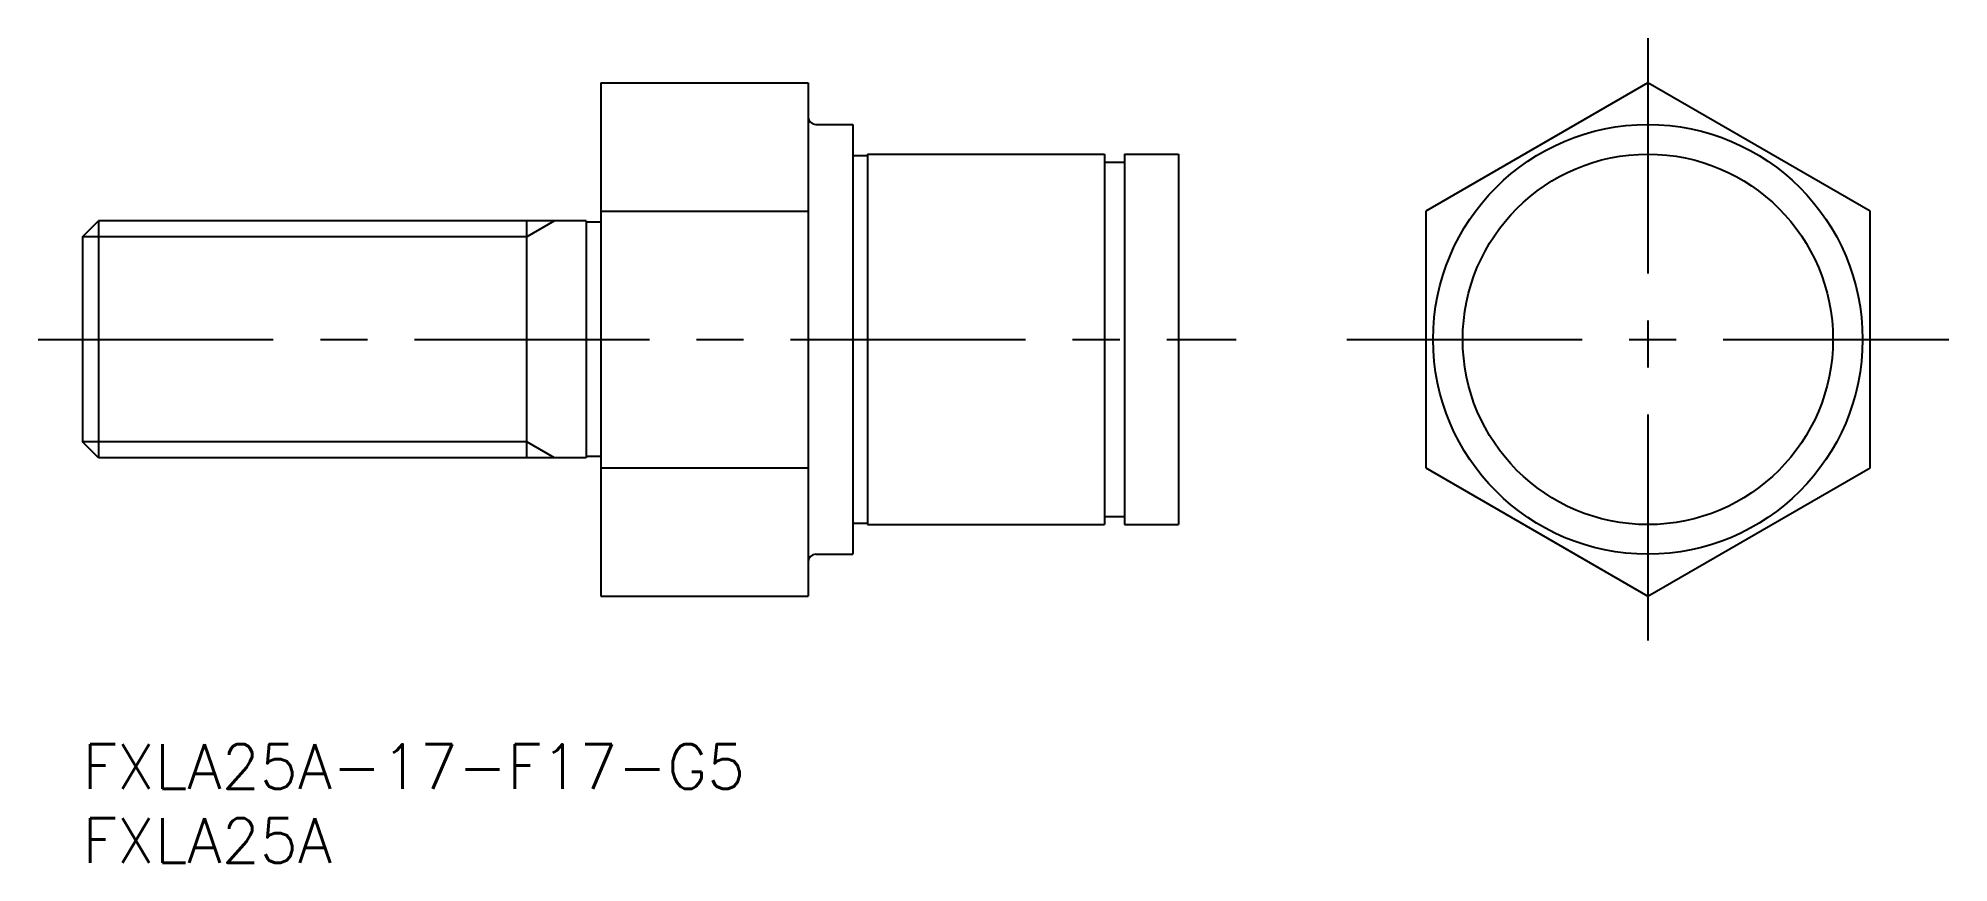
# Model space of a CAD drawing. Extents: x -3 to 126, y -8 to 48.
import ezdxf

# ---------------------------------------------------------------- set-up
doc = ezdxf.new("R2010")
doc.units = 0
doc.header["$LTSCALE"] = 0.5
doc.linetypes.add('CENTER', pattern=[50.8, 31.75, -6.35, 6.35, -6.35])
for name, color, linetype in [('MSM_CENTER', 1, 'CENTER'), ('MSM_CONTINUOUS', 7, 'CONTINUOUS'), ('MSM_NARROW', 5, 'CONTINUOUS'), ('MSM_PART_NUMBER', 7, 'CONTINUOUS')]:
    doc.layers.add(name, color=color, linetype=linetype)
doc.styles.get("Standard").update_dxf_attribs({"font": 'txt.shx', "height": 3, "bigfont": 'bigfont.shx'})

# ---------------------------------------------------------------- blocks, each defined once
blk = doc.blocks.new('*U11')
at = {"layer": 'MSM_PART_NUMBER'}
blk.add_text('FXLA25A-17-F17-G5', height=3, dxfattribs=at).set_placement((0, -3))
blk = doc.blocks.new('*U12')
at = {"layer": 'MSM_PART_NUMBER'}
blk.add_text('FXLA25A', height=3, dxfattribs=at).set_placement((0, -8))

msp = doc.modelspace()

# ---------------------------------------------------------------- linework, layer by layer
at = {"layer": 'MSM_CENTER'}
for p, q in [((105.69, 47.64), (105.69, 7)), ((-3, 27.32), (77.89, 27.32)), ((85.37, 27.32), (126.01, 27.32))]:
    msp.add_line(p, q, dxfattribs=at)
at = {"layer": 'MSM_CONTINUOUS'}
for p, q in [((35, 44.64), (35, 10)), ((35, 44.64), (49, 44.64)), ((49, 44.64), (49, 10)), ((105.69, 44.64), (90.69, 35.98)), ((120.69, 35.98), (105.69, 44.64)), ((49.5, 41.82), (52, 41.82)), ((52, 41.82), (52, 12.82)), ((52, 39.72), (53, 39.72)), ((53, 39.82), (69, 39.82)), ((53, 39.82), (53, 14.82)), ((69, 39.82), (69, 14.82)), ((69, 39.27), (70.35, 39.27)), ((70.35, 39.82), (70.35, 14.82)), ((70.35, 39.82), (74, 39.82)), ((74, 39.82), (74, 14.82)), ((0, 34.24), (1.08, 35.32)), ((34, 35.32), (1.08, 35.32)), ((1.08, 35.32), (1.08, 19.32)), ((30, 19.32), (30, 35.32)), ((34, 35.32), (34, 19.32)), ((35, 35.22), (34, 35.22)), ((35, 35.98), (49, 35.98)), ((90.69, 35.98), (90.69, 18.66)), ((120.69, 18.66), (120.69, 35.98)), ((0, 34.24), (0, 20.4)), ((1.08, 19.32), (0, 20.4)), ((35, 19.42), (34, 19.42)), ((34, 19.32), (1.08, 19.32)), ((35, 18.66), (49, 18.66)), ((90.69, 18.66), (105.69, 10)), ((105.69, 10), (120.69, 18.66)), ((52, 14.92), (53, 14.92)), ((53, 14.82), (69, 14.82)), ((69, 15.37), (70.35, 15.37)), ((70.35, 14.82), (74, 14.82)), ((49.5, 12.82), (52, 12.82)), ((35, 10), (49, 10))]:
    msp.add_line(p, q, dxfattribs=at)
for radius in [14.5, 12.5]:
    msp.add_circle((105.69, 27.32), radius, dxfattribs=at)
for centre, start, end in [((49.5, 42.32), 180, 270), ((49.5, 12.32), 90, 180)]:
    msp.add_arc(centre, 0.5, start, end, dxfattribs=at)
at = {"layer": 'MSM_NARROW'}
for p, q in [((31.87, 35.32), (30, 34.24)), ((30, 34.24), (0, 34.24)), ((30, 20.4), (0, 20.4)), ((31.87, 19.32), (30, 20.4))]:
    msp.add_line(p, q, dxfattribs=at)

# ---------------------------------------------------------------- block references
at = {"layer": 'MSM_CONTINUOUS'}
for name in ['*U11', '*U12']:
    msp.add_blockref(name, (0, 0), dxfattribs=at)

doc.saveas('drawing.dxf')
